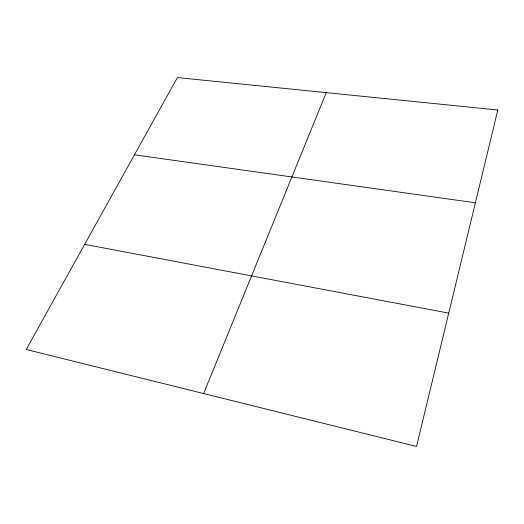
<?xml version="1.0" encoding="UTF-8"?>
<svg xmlns="http://www.w3.org/2000/svg" width="524" height="524" viewBox="0 0 524 524"><rect width="100%" height="100%" fill="white"/><g stroke="black" fill="none" stroke-linecap="round" stroke-linejoin="round"><path stroke-width="0.79" d="M203.626 393.557L326.262 92.637M134.458 154.796L475.379 202.801M84.652 244.367L448.734 313.123M497.8 110.001L416.534 446.435L26.2 349.495L177.4 77.565L497.8 110.001"/></g></svg>
